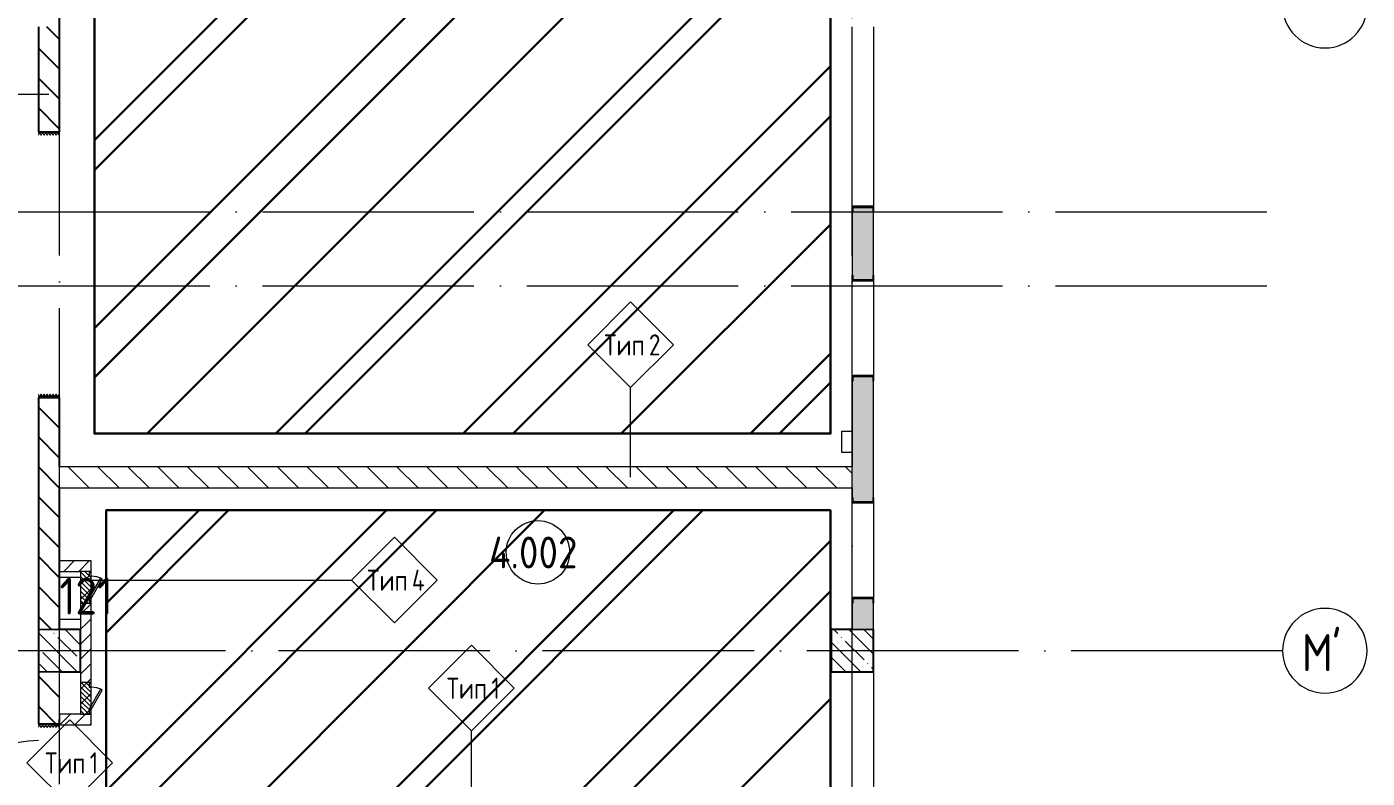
# Model space of a CAD drawing. Header units: millimetres. Extents: x -68946 to 690821, y -552984 to 293768.
# Drawn here: x 118323 to 131003, y -351798 to -344693 of the extents above; entities that cross this region are included whole.
import ezdxf

# ---------------------------------------------------------------- set-up
doc = ezdxf.new("R2010")
doc.units = ezdxf.units.MM
doc.linetypes.add('ADSK_Линия сетки', pattern=[2500, 2000, -250, 0, -250])
doc.linetypes.add('ADSK_Скрыто', pattern=[600, 300, -300])
for name, color, linetype, lineweight in [('0) блоки', 250, 'Continuous', 25), ('1.2) Стяжка 6 вып.', 30, 'Continuous', 30), ('1.3) Звуко-изол           6 вып.', 90, 'Continuous', 30), ('1.4) Стяжка 6 вып.', 30, 'Continuous', 30), ('A-AREA-____-IDEN', 250, 'Continuous', 9), ('A-DETL-GENF-OTLN', 250, 'Continuous', 5), ('A-DOOR-____-MCUT', 250, 'Continuous', 5), ('A-DOOR-____-OTLN', 250, 'Continuous', 5), ('A-FLOR-____-OTLN', 250, 'Continuous', 9), ('A-WALL-____-IDEN', 250, 'Continuous', 9), ('A-WALL-____-MCUT', 250, 'Continuous', 13), ('A-WALL-____-PATT', 250, 'Continuous', 13), ('G-____-____-SYMB', 250, 'ADSK_Скрыто', 9), ('I-WALL-____-OTLN', 250, 'Continuous', 9), ('S-COLS-____-MCUT', 250, 'Continuous', 25), ('S-COLS-____-OTLN', 250, 'Continuous', 9), ('S-GRID-____-IDEN', 250, 'Continuous', 9), ('S-GRID-____-OTLN', 250, 'Continuous', 9)]:
    doc.layers.add(name, color=color, linetype=linetype, lineweight=lineweight)
doc.styles.add('GOST Common', font='', dxfattribs={"width": 0.9, "height": 350})
doc.styles.add('GOST Common_1', font='', dxfattribs={"width": 0.9, "height": 250})
doc.styles.add('ISOCPEUR', font='isocpeur.ttf', dxfattribs={"width": 0.8, "height": 100})
doc.styles.add('ISOCPEUR_1', font='isocpeur.ttf', dxfattribs={"width": 0.9, "height": 250})
doc.styles.get('GOST Common').set_extended_font_data('GOST Common')
doc.styles.get('GOST Common_1').set_extended_font_data('GOST Common')
pattern_1 = [(135, (-26617.47, -398117.93), (-141.42136, -141.42136), [])]
pattern_2 = [(135, (-26617.47, -398117.93), (-142.5612, -142.5612), []), (135, (-26474.9, -398117.93), (-142.5612, -142.5612), [252.016, -50.403, 3.353, -47.05])]
pattern_3 = [(45, (-26617.47, -398117.93), (-70.71068, 70.71068), [])]
pattern_4 = [(45, (125, 0), (-22.6274, 22.6274), [])]

# ---------------------------------------------------------------- blocks, each defined once
blk = doc.blocks.new('Дверь_СКБ_2Ст_Фрамуга2 - Н_ВВ-3_2500x2600h_Учебные помещения_Фрамуга слева-42054644-Кладочный план внутренних ограждающих конструкций на отм_ _12_600_ Секция 3_')
at = {"layer": 'A-DOOR-____-OTLN'}
h = blk.add_hatch(dxfattribs=at)
h.set_pattern_fill('FP_5', color=256, style=0, pattern_type=2)
h.set_pattern_definition([(45, (-1071.384, 164.685), (-14.1421, 14.1421), []), (135, (-1071.384, 164.685), (-14.1421, -14.1421), [])])
h.paths.add_polyline_path([(-1237.5, -100), (-1212.5, -100), (-1212.5, 100), (-1237.5, 100)])
h = blk.add_hatch(dxfattribs=at)
h.set_pattern_fill('FP_4', color=256, style=0, pattern_type=2)
h.set_pattern_definition([(135, (1051.41, 164.685), (-14.1421, -14.1421), []), (225, (1051.41, 164.685), (14.1421, -14.1421), [])])
h.paths.add_polyline_path([(1237.5, -100), (1262.5, -100), (1262.5, 100), (1237.5, 100)])
blk = doc.blocks.new('Дверь_СКБ_1Ст_Фрамуга1 - Н_ВВ-9_1250x2600h_Лаборантская-V3-Кладочный план внутренних ограждающих конструкций на отм_ _12_600_ Секция 3_')
at = {"layer": 'A-DOOR-____-OTLN'}
h = blk.add_hatch(dxfattribs=at)
h.set_pattern_fill('FP_16', color=256, style=0, pattern_type=2)
h.set_pattern_definition([(45, (-446.384, 164.685), (-14.1421, 14.1421), []), (135, (-446.384, 164.685), (-14.1421, -14.1421), [])])
h.paths.add_polyline_path([(-612, -100), (-587, -100), (-587, 100), (-612, 100)])
h = blk.add_hatch(dxfattribs=at)
h.set_pattern_fill('FP_15', color=256, style=0, pattern_type=2)
h.set_pattern_definition([(135, (1676.41, 164.685), (-14.14214, -14.14214), []), (225, (1676.41, 164.685), (14.14214, -14.14214), [])])
h.paths.add_polyline_path([(613, -100), (638, -100), (638, 100), (613, 100)])
at = {"layer": 'A-DOOR-____-OTLN', "color": 255}
blk.add_arc((-463, 100), 950, 360, 90, dxfattribs=at)
blk = doc.blocks.new('ADSK_КолоннаНесущая_Швеллер_Гнутый_ГОСТ 8278-83 - 200х50х4_таб_1 2-38569673-Кладочный план внутренних ограждающих конструкций на отм_ _12_600_ Секция 3_')
at = {"layer": 'S-COLS-____-MCUT'}
for p, q in [((-10.1, 90), (-10.1, -90)), ((-6.1, -90), (-6.1, 90)), ((39.9, 100), (-0.1, 100)), ((-0.1, 96), (39.9, 96)), ((39.9, 96), (39.9, 100)), ((39.9, -96), (-0.1, -96)), ((-0.1, -100), (39.9, -100)), ((39.9, -100), (39.9, -96))]:
    blk.add_line(p, q, dxfattribs=at)
for centre, radius, start, end in [((-0.1, 90), 10, 90, 180), ((-0.1, 90), 6, 90, 180), ((-0.1, -90), 10, 180, 270), ((-0.1, -90), 6, 180, 270)]:
    blk.add_arc(centre, radius, start, end, dxfattribs=at)
blk = doc.blocks.new('ADSK_КолоннаНесущая_Швеллер_Гнутый_ГОСТ 8278-83 - 200х50х4_таб_1 2-39321751-Кладочный план внутренних ограждающих конструкций на отм_ _12_600_ Секция 3_')
at = {"layer": 'S-COLS-____-MCUT'}
for p, q in [((-6.1, -90), (-6.1, 90)), ((39.9, 100), (-0.1, 100)), ((-0.1, 96), (39.9, 96)), ((39.9, 96), (39.9, 100)), ((39.9, -96), (-0.1, -96)), ((19.9, -100), (39.9, -100)), ((39.9, -100), (39.9, -96))]:
    blk.add_line(p, q, dxfattribs=at)
for centre, radius, start, end in [((-0.1, 90), 10, 90, 180), ((-0.1, 90), 6, 90, 180), ((-0.1, -90), 10, 180, 267.12438), ((-0.1, -90), 6, 180, 270)]:
    blk.add_arc(centre, radius, start, end, dxfattribs=at)
blk = doc.blocks.new('ADSK_КолоннаНесущая_Швеллер_Гнутый_ГОСТ 8278-83 - 200х50х4_таб_1 2-V12-Кладочный план внутренних ограждающих конструкций на отм_ _12_600_ Секция 3_')
at = {"layer": 'S-COLS-____-MCUT'}
for p, q in [((-6, -90), (-6, 90)), ((0, 96), (40, 96)), ((40, 100), (20, 100)), ((40, 96), (40, 100)), ((40, -96), (0, -96)), ((20, -100), (40, -100)), ((40, -100), (40, -96))]:
    blk.add_line(p, q, dxfattribs=at)
for centre, radius, start, end in [((0, 90), 10, 90.3368, 180), ((0, 90), 6, 90, 180), ((0, -90), 10, 180, 270), ((0, -90), 6, 180, 270)]:
    blk.add_arc(centre, radius, start, end, dxfattribs=at)
blk = doc.blocks.new('ADSK_КолоннаНесущая_Швеллер_Гнутый_ГОСТ 8278-83 - 200х50х4_таб_1 2-V22-Кладочный план внутренних ограждающих конструкций на отм_ _12_600_ Секция 3_')
at = {"layer": 'S-COLS-____-MCUT'}
for p, q in [((-10, 90), (-10, -90)), ((-6, -90), (-6, 90)), ((0, 96), (40, 96)), ((40, 100), (20, 100)), ((40, 96), (40, 100)), ((40, -96), (0, -96)), ((20, -100), (40, -100)), ((40, -100), (40, -96))]:
    blk.add_line(p, q, dxfattribs=at)
for centre, radius, start, end in [((0, 90), 10, 90, 180), ((0, 90), 6, 90, 180), ((0, -90), 10, 180, 270), ((0, -90), 6, 180, 270)]:
    blk.add_arc(centre, radius, start, end, dxfattribs=at)
blk = doc.blocks.new('АР_Люк - ЛРС_ВК_300х400_внутренний_RAL 9003-42734016-Кладочный план внутренних ограждающих конструкций на отм_ _12_600_ Секция 3_')
at = {"layer": 'A-DOOR-____-OTLN'}
h = blk.add_hatch(dxfattribs=at)
h.set_pattern_fill('FP_36', color=256, style=0, pattern_type=2)
h.set_pattern_definition(pattern_4)
h.paths.add_polyline_path([(275, 50), (-25, 50), (-25, -50), (275, -50)])
at = {"layer": 'A-DETL-GENF-OTLN'}
for p, q in [((275, 50), (-25, 50)), ((-25, 50), (-25, -50)), ((275, -50), (275, 50)), ((-25, -50), (275, -50))]:
    blk.add_line(p, q, dxfattribs=at)
at = {"layer": 'A-DOOR-____-MCUT'}
for p, q in [((48, 155), (38, 138)), ((38, 138), (220, 33)), ((230, 50), (48, 155)), ((20, 50), (-15, 50)), ((-15, 50), (-15, 30)), ((-15, 30), (20, 30)), ((20, 30), (20, 50)), ((220, 33), (230, 50)), ((265, 50), (230, 50)), ((230, 50), (230, 30)), ((230, 30), (265, 30)), ((265, 30), (265, 50))]:
    blk.add_line(p, q, dxfattribs=at)
blk.add_arc((230, 50), 210, 150, 180, dxfattribs=at)
blk = doc.blocks.new('АР_Люк - ЛРС_ВК_300х400_внутренний_RAL 9003-V29-Кладочный план внутренних ограждающих конструкций на отм_ _12_600_ Секция 3_')
at = {"layer": 'A-DOOR-____-OTLN'}
h = blk.add_hatch(dxfattribs=at)
h.set_pattern_fill('FP_36', color=256, style=0, pattern_type=2)
h.set_pattern_definition(pattern_4)
h.paths.add_polyline_path([(275, 50), (-25, 50), (-25, -50), (275, -50)])
at = {"layer": 'A-DETL-GENF-OTLN'}
for p, q in [((275, 50), (-25, 50)), ((-25, 50), (-25, -50)), ((275, -50), (275, 50)), ((-25, -50), (275, -50))]:
    blk.add_line(p, q, dxfattribs=at)
at = {"layer": 'A-DOOR-____-MCUT'}
for p, q in [((48, 155), (38, 138)), ((38, 138), (220, 33)), ((230, 50), (48, 155)), ((20, 50), (-15, 50)), ((-15, 50), (-15, 30)), ((-15, 30), (20, 30)), ((20, 30), (20, 50)), ((220, 33), (230, 50)), ((265, 50), (230, 50)), ((230, 50), (230, 30)), ((230, 30), (265, 30)), ((265, 30), (265, 50))]:
    blk.add_line(p, q, dxfattribs=at)
blk.add_arc((230, 50), 210, 150, 180, dxfattribs=at)
blk = doc.blocks.new('Ось сетки - Круг_Ø8 мм-39983606-Кладочный план внутренних ограждающих конструкций на отм_ _12_600_ Секция 3_')
at = {"layer": 'S-GRID-____-IDEN'}
for start, end in [(360, 180), (180, 360)]:
    blk.add_arc((0, 0), 4, start, end, dxfattribs=at)
blk = doc.blocks.new('ADSK_Марка_Стена - Типоразмер_ADSK_Марка-30564887-Кладочный план внутренних ограждающих конструкций на отм_ _12_600_ Секция 3_')
at = {"layer": 'A-WALL-____-IDEN'}
for p, q in [((-0.16, 4.37), (-4.21, 0.31)), ((3.9, 0.31), (-0.16, 4.37)), ((-4.21, 0.31), (-0.16, -3.74)), ((-0.16, -3.74), (3.9, 0.31))]:
    blk.add_line(p, q, dxfattribs=at)
blk = doc.blocks.new('AAR_СКБ_Марка_Помещения_мал - Номер-28977439-АР1_Маркировочный план 3 этажа секция 2_3')
at = {"layer": 'A-AREA-____-IDEN'}
blk.add_circle((-0.03, 0), 3, dxfattribs=at)

msp = doc.modelspace()

# ---------------------------------------------------------------- hatches: boundary and pattern name
at = {"layer": '0) блоки'}
h = msp.add_hatch(dxfattribs=at)
h.set_pattern_fill('FP_2', color=256, style=0, pattern_type=2)
h.set_pattern_definition(pattern_1)
h.paths.add_polyline_path([(118632.5323, -352742.9338), (118632.5323, -352542.9348), (118432.5323, -352542.9348), (118432.5323, -352742.9338)])
h.paths.add_polyline_path([(118432.5323, -351292.9348), (118632.5323, -351292.9348), (118632.5323, -350792.9338), (118432.5323, -350792.9338), (118432.5323, -351262.9348)])
h.paths.add_polyline_path([(118632.5323, -350392.9338), (118632.5323, -348192.8735), (118432.5323, -348192.8735), (118432.5323, -350392.9338)])
h.paths.add_polyline_path([(118432.5323, -345692.8735), (118632.5323, -345692.8735), (118632.5202, -344692.9338), (118432.5323, -344692.9338), (118432.5323, -345662.8735)])
at = {"layer": '1.2) Стяжка 6 вып.', "lineweight": 30}
h = msp.add_hatch(dxfattribs=at)
h.set_pattern_fill('ANSI31', color=256, scale=333)
h.paths.add_polyline_path([(118962.5104, -339529.2923), (125926.3825, -339529.2923), (125926.3825, -348540.0138), (118962.5104, -348540.0138)])
h = msp.add_hatch(dxfattribs=at)
h.set_pattern_fill('ANSI31', color=256, scale=333)
h.paths.add_polyline_path([(119072.5323, -352742.9338), (125924.8144, -352742.9338), (125924.8144, -349265.1833), (119072.5323, -349265.1833)])
at = {"layer": '1.3) Звуко-изол           6 вып.', "lineweight": 30}
h = msp.add_hatch(dxfattribs=at)
h.set_pattern_fill('ANSI31', color=256, scale=500)
h.paths.add_polyline_path([(118962.5104, -339529.2923), (125926.3825, -339529.2923), (125926.3825, -348540.0138), (118962.5104, -348540.0138)])
h = msp.add_hatch(dxfattribs=at)
h.set_pattern_fill('ANSI31', color=256, scale=500)
h.paths.add_polyline_path([(119072.5323, -352742.9338), (125924.8144, -352742.9338), (125924.8144, -349265.1833), (119072.5323, -349265.1833)])
at = {"layer": '1.4) Стяжка 6 вып.', "lineweight": 30}
h = msp.add_hatch(dxfattribs=at)
h.set_pattern_fill('ANSI32', color=256, scale=333)
h.paths.add_polyline_path([(118962.5104, -339529.2923), (125926.3825, -339529.2923), (125926.3825, -348540.0138), (118962.5104, -348540.0138)])
h = msp.add_hatch(dxfattribs=at)
h.set_pattern_fill('ANSI32', color=256, scale=333)
h.paths.add_polyline_path([(119072.5323, -352742.9338), (125924.8144, -352742.9338), (125924.8144, -349265.1833), (119072.5323, -349265.1833)])
at = {"layer": 'A-WALL-____-PATT', "lineweight": 15}
h = msp.add_hatch(dxfattribs=at)
h.set_pattern_fill('FP_23', color=256, style=0, pattern_type=2)
h.set_pattern_definition([(50, (-26617.47, -398117.93), (364.36793, -31.8783), [38.1, -419.1]), (355, (-26617.47, -398117.93), (-70.48585, 382.1133), [30.48, -335.28]), (100.451, (-26587.1, -398120.6), (293.885, 350.2334), [32.38, -356.18]), (46.184, (-26617.47, -398016.33), (542.1585, -84.0858), [57.15, -628.65]), (96.636, (-26572.3, -398023.34), (474.8049, 494.8554), [48.57, -534.27]), (351.184, (-26617.47, -398016.33), (474.8102, 494.85), [45.72, -502.92]), (21, (-26566.67, -398041.73), (303.22847, -204.53046), [38.1, -419.1]), (326, (-26566.67, -398041.73), (123.6039, 368.37604), [30.48, -335.28]), (71.451, (-26541.4, -398058.78), (426.8341, 163.8427), [32.38, -356.18]), (37.5, (-26617.47, -398117.93), (6.17665, 169.11015), [16.764, -314.452, 16.764, -323.596, -336.55]), (37.5, (-26617.47, -398117.93), (6.17665, 169.11015), [-671.576, 16.764, -319.786]), (7.5, (-26617.47, -398117.93), (133.63888, 200.3615), [16.764, -177.292, 16.764, -306.832, -128.27]), (7.5, (-26617.47, -398117.93), (133.63888, 200.3615), [-517.652, 16.764, -111.506]), (327.5, (-26730.75, -398117.93), (271.18182, -11.45836), [16.764, -110.236, 16.764, -379.476, -525.78]), (327.5, (-26730.75, -398117.93), (271.18182, -11.45836), [-523.24, 16.764, -509.016]), (317.5, (-26781.55, -398117.93), (296.2585, 50.85285), [16.764, -148.336, 16.764, -246.38, -373.38]), (317.5, (-26781.55, -398117.93), (296.2585, 50.85285), [-428.244, 16.764, -356.616])])
h.paths.add_polyline_path([(126332.5104, -397892.9338), (126332.5104, -397492.9344), (126132.5104, -397492.9344), (126132.5104, -397892.9338)])
h.paths.add_polyline_path([(126132.5104, -393792.9338), (126332.5104, -393792.9338), (126332.5104, -392992.9344), (126132.5104, -392992.9344), (126132.5104, -393448.7037)])
h.paths.add_polyline_path([(126332.5104, -391292.9344), (126332.5104, -390592.9344), (126132.5104, -390592.9344), (126132.5104, -391292.9344)])
h.paths.add_polyline_path([(126132.5104, -389292.9338), (126332.5104, -389292.9338), (126332.5104, -388492.9344), (126132.5104, -388492.9344), (126132.5104, -389208.4874)])
h.paths.add_polyline_path([(126132.5104, -384792.9338), (126332.5104, -384792.9338), (126332.5104, -383992.9344), (126132.5104, -383992.9344)])
h.paths.add_polyline_path([(126332.5104, -382292.9344), (126332.5104, -381592.9344), (126132.5104, -381592.9344), (126132.5104, -382292.9344)])
h.paths.add_polyline_path([(126332.5104, -380292.9338), (126332.5104, -379492.9344), (126132.5104, -379492.9344), (126132.5104, -380292.9338)])
h.paths.add_polyline_path([(126332.5104, -375792.9338), (126332.5104, -374992.9344), (126132.5104, -374992.9344), (126132.5104, -375792.9338)])
h.paths.add_polyline_path([(126132.5104, -373292.9344), (126332.5104, -373292.9344), (126332.5104, -372592.9344), (126132.5104, -372592.9344)])
h.paths.add_polyline_path([(126132.5104, -371292.9338), (126332.5104, -371292.9338), (126332.5104, -370492.9344), (126132.5104, -370492.9344), (126132.5104, -371187.5681)])
h.paths.add_polyline_path([(126332.5104, -366792.9338), (126332.5104, -365992.9344), (126132.5104, -365992.9344), (126132.5104, -366792.9338)])
h.paths.add_polyline_path([(126332.5104, -365092.9344), (126332.5104, -364392.9344), (126132.5104, -364392.9344), (126132.5104, -365092.9344)])
h.paths.add_polyline_path([(126132.5104, -362692.9344), (126332.5104, -362692.9344), (126332.5104, -362292.9338), (126132.5104, -362292.9338), (126132.5104, -362442.122)])
h.paths.add_polyline_path([(126332.5104, -361892.9338), (126332.5104, -361492.9344), (126132.5104, -361492.9344), (126132.5104, -361892.9338)])
h.paths.add_polyline_path([(126332.5104, -358192.9344), (126332.5104, -357392.9338), (126132.5104, -357392.9338), (126132.5104, -358192.9344)])
h.paths.add_polyline_path([(126132.5104, -353692.9338), (126332.5104, -353692.9338), (126332.5104, -352492.9338), (126132.5104, -352492.9338), (126132.5104, -353282.9344)])
h.paths.add_polyline_path([(126332.5104, -350392.9338), (126332.5104, -350092.9344), (126132.5104, -350092.9344), (126132.5104, -350392.9338)])
h.paths.add_polyline_path([(126332.5104, -349192.9344), (126332.5104, -347992.9344), (126132.5104, -347992.9344), (126132.5104, -349192.9344)])
h.paths.add_polyline_path([(126132.5104, -347092.9344), (126332.5104, -347092.9344), (126332.5104, -346392.9344), (126132.5104, -346392.9344)])
h.paths.add_polyline_path([(126332.5104, -344292.9338), (126332.5104, -343492.9344), (126132.5104, -343492.9344), (126132.5104, -344292.9338)])
h.paths.add_polyline_path([(126332.5104, -340192.9344), (126332.5104, -339542.9338), (126132.5104, -339542.9338), (126132.5104, -340192.9344)])
h = msp.add_hatch(dxfattribs=at)
h.set_pattern_fill('FP_2', color=256, style=0, pattern_type=2)
h.set_pattern_definition(pattern_1)
h.paths.add_polyline_path([(126132.5104, -349052.9344), (126132.5104, -348852.9344), (118632.5323, -348852.9344), (118632.5323, -349052.9344), (124833.2831, -349052.9344)])
h = msp.add_hatch(dxfattribs=at)
h.set_pattern_fill('FP_6', color=94, style=0, pattern_type=2)
h.set_pattern_definition(pattern_3)
h.paths.add_polyline_path([(118832.5333, -349842.9298), (118932.5333, -349842.9298), (118932.5333, -349742.9298), (118632.5333, -349742.9298), (118632.5333, -349842.9298), (118752.7972, -349842.9298)])
h = msp.add_hatch(dxfattribs=at)
h.set_pattern_fill('FP_6', color=94, style=0, pattern_type=2)
h.set_pattern_definition(pattern_3)
h.paths.add_polyline_path([(118832.5333, -350332.9298), (118932.5333, -350332.9298), (118932.5333, -350132.9298), (118912.5333, -350132.9298), (118912.5333, -350097.9298), (118932.5333, -350097.9298), (118915.2128, -350087.9298), (118932.5333, -350057.9298), (118932.5333, -349887.9298), (118912.5333, -349887.9298), (118912.5333, -349852.9298), (118932.5333, -349852.9298), (118932.5333, -349842.9298), (118832.5333, -349842.9298), (118832.5333, -350142.9298)])
h = msp.add_hatch(dxfattribs=at)
h.set_pattern_fill('FP_6', color=94, style=0, pattern_type=2)
h.set_pattern_definition(pattern_3)
h.paths.add_polyline_path([(118912.5333, -351192.9344), (118932.5333, -351192.9344), (118932.5333, -351182.9344), (118912.5333, -351182.9344), (118912.5333, -351147.9344), (118932.5333, -351147.9344), (118915.2128, -351137.9344), (118932.5333, -351107.9344), (118932.5333, -350937.9344), (118912.5333, -350937.9344), (118912.5333, -350902.9344), (118932.5333, -350902.9344), (118932.5333, -350332.9298), (118832.5333, -350332.9298), (118832.5333, -351192.9344)])
h = msp.add_hatch(dxfattribs=at)
h.set_pattern_fill('FP_6', color=94, style=0, pattern_type=2)
h.set_pattern_definition(pattern_3)
h.paths.add_polyline_path([(118932.5333, -351292.9344), (118932.5333, -351192.9344), (118632.5333, -351192.9344), (118632.5333, -351262.9348), (118640.5323, -351262.9348), (118640.5323, -351292.9344), (118832.5333, -351292.9344)])
at = {"layer": 'S-COLS-____-OTLN', "lineweight": 5}
h = msp.add_hatch(dxfattribs=at)
h.set_pattern_fill('FP_1', color=256, style=0, pattern_type=2)
h.set_pattern_definition(pattern_2)
h.paths.add_polyline_path([(118432.5104, -350792.9338), (118832.5104, -350792.9338), (118832.5104, -350392.9338), (118432.5104, -350392.9338)])
h = msp.add_hatch(dxfattribs=at)
h.set_pattern_fill('FP_1', color=256, style=0, pattern_type=2)
h.set_pattern_definition(pattern_2)
h.paths.add_polyline_path([(125932.5104, -350792.9338), (126332.5104, -350792.9338), (126332.5104, -350392.9338), (125932.5104, -350392.9338)])

# ---------------------------------------------------------------- linework, layer by layer
at = {"layer": '0) блоки'}
for p, q in [((118632.5323, -345662.8735), (118632.5323, -339552.9338)), ((118432.5323, -344692.9338), (118432.5323, -345662.8735)), ((118432.5323, -348222.8735), (118432.5323, -350392.9338)), ((118632.5323, -348852.9344), (118632.5323, -348222.8735)), ((118632.5323, -350392.9338), (118632.5323, -349052.9344)), ((118432.5323, -350792.9338), (118432.5323, -351262.9348))]:
    msp.add_line(p, q, dxfattribs=at)
at = {"layer": '1.2) Стяжка 6 вып.', "lineweight": 30}
for points in [[(118962.5104, -339529.2923), (125926.3825, -339529.2923), (125926.3825, -348540.0138), (118962.5104, -348540.0138)], [(119072.5323, -352742.9338), (125924.8144, -352742.9338), (125924.8144, -349265.1833), (119072.5323, -349265.1833)]]:
    msp.add_lwpolyline(points, close=True, dxfattribs=at)
at = {"layer": 'A-FLOR-____-OTLN'}
for p, q in [((126032.5104, -348717.9338), (126032.5104, -348517.9338)), ((126032.5104, -348517.9338), (126132.5104, -348517.9338)), ((126132.5104, -348717.9338), (126032.5104, -348717.9338)), ((118632.5323, -349897.9338), (118832.5218, -349897.9338)), ((118832.5218, -350297.9338), (118632.5323, -350297.9338))]:
    msp.add_line(p, q, dxfattribs=at)
at = {"layer": 'A-WALL-____-IDEN'}
for p, q in [((118532.5323, -345331.7286), (117291.8854, -345331.7286)), ((124035.6847, -348952.9344), (124035.6847, -348105.0981)), ((118882.5333, -349924.3704), (121394.7656, -349924.3704)), ((122529.1812, -352652.9338), (122529.1812, -351351.6838))]:
    msp.add_line(p, q, dxfattribs=at)
at = {"layer": 'A-WALL-____-MCUT', "color": 7, "lineweight": 15}
for p, q in [((126132.5104, -346392.9344), (126132.5104, -347092.9344)), ((126332.5104, -346392.9344), (126132.5104, -346392.9344)), ((126332.5104, -347092.9344), (126332.5104, -346392.9344)), ((126132.5104, -347092.9344), (126332.5104, -347092.9344)), ((126132.5104, -347992.9344), (126132.5104, -348852.9344)), ((126332.5104, -347992.9344), (126132.5104, -347992.9344)), ((126332.5104, -349192.9344), (126332.5104, -347992.9344)), ((126132.5104, -348852.9344), (118632.5323, -348852.9344)), ((118632.5323, -349052.9344), (126132.5104, -349052.9344)), ((126132.5104, -349052.9344), (126132.5104, -349192.9344)), ((126132.5104, -349192.9344), (126332.5104, -349192.9344)), ((126132.5104, -350092.9344), (126132.5104, -350392.9338)), ((126332.5104, -350092.9344), (126132.5104, -350092.9344)), ((126332.5104, -350392.9338), (126332.5104, -350092.9344)), ((118632.5323, -351262.9348), (118632.5323, -350792.9338))]:
    msp.add_line(p, q, dxfattribs=at)
at = {"layer": 'A-WALL-____-MCUT', "lineweight": 15}
for p, q in [((126132.5104, -349052.9344), (126132.5104, -348852.9344)), ((118432.5323, -350392.9338), (118632.5323, -350392.9338)), ((126132.5104, -350392.9338), (126332.5104, -350392.9338)), ((118632.5323, -350792.9338), (118432.5323, -350792.9338))]:
    msp.add_line(p, q, dxfattribs=at)
at = {"layer": 'A-WALL-____-MCUT', "color": 84, "lineweight": 15}
for p, q in [((118932.5333, -349742.9298), (118632.5333, -349742.9298)), ((118632.5333, -349742.9298), (118632.5333, -349842.9298)), ((118632.5333, -349842.9298), (118832.5333, -349842.9298)), ((118832.5333, -349842.9298), (118832.5333, -351192.9344)), ((118932.5333, -349852.9298), (118932.5333, -349742.9298)), ((118932.5333, -350057.9298), (118932.5333, -349887.9298)), ((118932.5333, -350902.9344), (118932.5333, -350132.9298)), ((118932.5333, -351107.9344), (118932.5333, -350937.9344)), ((118832.5333, -351192.9344), (118632.5333, -351192.9344)), ((118632.5333, -351192.9344), (118632.5333, -351262.9348)), ((118932.5333, -351292.9344), (118932.5333, -351182.9344)), ((118640.5323, -351292.9344), (118932.5333, -351292.9344))]:
    msp.add_line(p, q, dxfattribs=at)
at = {"layer": 'I-WALL-____-OTLN', "lineweight": 15}
for p, q in [((126132.5104, -346392.9344), (126132.5104, -344692.9344)), ((126332.5104, -344692.9344), (126332.5104, -346392.9344)), ((126132.5104, -347992.9344), (126132.5104, -347092.9344)), ((126332.5104, -347092.9344), (126332.5104, -347992.9344)), ((126132.5104, -350092.9344), (126132.5104, -349192.9344)), ((126332.5104, -349192.9344), (126332.5104, -350092.9344)), ((126132.5104, -352492.9338), (126132.5104, -350792.9338)), ((126332.5104, -350792.9338), (126332.5104, -352492.9338))]:
    msp.add_line(p, q, dxfattribs=at)
at = {"layer": 'S-COLS-____-MCUT'}
for p, q in [((118432.5104, -350392.9338), (118432.5104, -350792.9338)), ((118832.5104, -350392.9338), (118632.5323, -350392.9338)), ((118832.5104, -350792.9338), (118832.5104, -350392.9338)), ((126132.5104, -350392.9338), (125932.5104, -350392.9338)), ((125932.5104, -350392.9338), (125932.5104, -350792.9338)), ((126332.5104, -350792.9338), (126332.5104, -350392.9338)), ((118632.5323, -350792.9338), (118832.5104, -350792.9338)), ((125932.5104, -350792.9338), (126332.5104, -350792.9338))]:
    msp.add_line(p, q, dxfattribs=at)
at = {"layer": 'S-COLS-____-OTLN'}
for p, q in [((118632.5323, -350392.9338), (118432.5104, -350392.9338)), ((126332.5104, -350392.9338), (126132.5104, -350392.9338)), ((118432.5104, -350792.9338), (118632.5323, -350792.9338))]:
    msp.add_line(p, q, dxfattribs=at)
at = {"layer": 'S-GRID-____-OTLN', "linetype": 'ADSK_Линия сетки'}
for p, q in [((118632.5323, -401856.7737), (118632.5323, -336915.9292)), ((126132.5323, -401856.7737), (126132.5323, -336915.9292)), ((105552.8046, -346442.9338), (130203.4118, -346442.9338)), ((105552.8046, -347142.9338), (130203.4118, -347142.9338)), ((130203.4118, -350592.9338), (105552.8046, -350592.9338))]:
    msp.add_line(p, q, dxfattribs=at)

# ---------------------------------------------------------------- block references
at = {"layer": 'A-AREA-____-IDEN', "xscale": 99.99999999999993, "yscale": 99.99999999999993, "zscale": 99.99999999999993}
msp.add_blockref('AAR_СКБ_Марка_Помещения_мал - Номер-28977439-АР1_Маркировочный план 3 этажа секция 2_3', (123161.5137, -349662.5631), dxfattribs=at)
at = {"layer": 'A-DOOR-____-OTLN', "color": 255, "rotation": 89.99999999999993}
for name, p in [('Дверь_СКБ_2Ст_Фрамуга2 - Н_ВВ-3_2500x2600h_Учебные помещения_Фрамуга слева-42054644-Кладочный план внутренних ограждающих конструкций на отм_ _12_600_ Секция 3_', (118532.5323, -346955.3735)), ('Дверь_СКБ_1Ст_Фрамуга1 - Н_ВВ-9_1250x2600h_Лаборантская-V3-Кладочный план внутренних ограждающих конструкций на отм_ _12_600_ Секция 3_', (118532.5323, -351930.4348))]:
    msp.add_blockref(name, p, dxfattribs=at)
at = {"layer": 'A-DOOR-____-OTLN', "color": 250, "rotation": 270}
for name, p in [('АР_Люк - ЛРС_ВК_300х400_внутренний_RAL 9003-42734016-Кладочный план внутренних ограждающих конструкций на отм_ _12_600_ Секция 3_', (118882.5333, -349867.9298)), ('АР_Люк - ЛРС_ВК_300х400_внутренний_RAL 9003-V29-Кладочный план внутренних ограждающих конструкций на отм_ _12_600_ Секция 3_', (118882.5333, -350917.9344))]:
    msp.add_blockref(name, p, dxfattribs=at)
at = {"layer": 'A-WALL-____-IDEN', "xscale": 99.99999999999993, "yscale": 99.99999999999993, "zscale": 99.99999999999993}
for p in [(124051.3097, -347730.6312), (121816.1075, -349955.6204), (122544.8062, -350977.2169), (118745.2935, -351683.7386)]:
    msp.add_blockref('ADSK_Марка_Стена - Типоразмер_ADSK_Марка-30564887-Кладочный план внутренних ограждающих конструкций на отм_ _12_600_ Секция 3_', p, dxfattribs=at)
at = {"layer": 'S-COLS-____-OTLN'}
for name, p, rotation in [('ADSK_КолоннаНесущая_Швеллер_Гнутый_ГОСТ 8278-83 - 200х50х4_таб_1 2-39321751-Кладочный план внутренних ограждающих конструкций на отм_ _12_600_ Секция 3_', (118532.7195, -345682.7735), 90.00000000000044), ('ADSK_КолоннаНесущая_Швеллер_Гнутый_ГОСТ 8278-83 - 200х50х4_таб_1 2-38569673-Кладочный план внутренних ограждающих конструкций на отм_ _12_600_ Секция 3_', (126232.5104, -346403.0338), 269.9999999999649), ('ADSK_КолоннаНесущая_Швеллер_Гнутый_ГОСТ 8278-83 - 200х50х4_таб_1 2-38569673-Кладочный план внутренних ограждающих конструкций на отм_ _12_600_ Секция 3_', (126232.5104, -347082.8344), 89.99999999996523), ('ADSK_КолоннаНесущая_Швеллер_Гнутый_ГОСТ 8278-83 - 200х50х4_таб_1 2-38569673-Кладочный план внутренних ограждающих конструкций на отм_ _12_600_ Секция 3_', (126232.5104, -348003.0344), 269.9999999999649), ('ADSK_КолоннаНесущая_Швеллер_Гнутый_ГОСТ 8278-83 - 200х50х4_таб_1 2-V22-Кладочный план внутренних ограждающих конструкций на отм_ _12_600_ Секция 3_', (118532.5323, -348203.0344), 269.9999999999995), ('ADSK_КолоннаНесущая_Швеллер_Гнутый_ГОСТ 8278-83 - 200х50х4_таб_1 2-38569673-Кладочный план внутренних ограждающих конструкций на отм_ _12_600_ Секция 3_', (126232.5104, -349182.8344), 89.99999999996523), ('ADSK_КолоннаНесущая_Швеллер_Гнутый_ГОСТ 8278-83 - 200х50х4_таб_1 2-38569673-Кладочный план внутренних ограждающих конструкций на отм_ _12_600_ Секция 3_', (126232.5104, -350103.0344), 269.9999999999649), ('ADSK_КолоннаНесущая_Швеллер_Гнутый_ГОСТ 8278-83 - 200х50х4_таб_1 2-V12-Кладочный план внутренних ограждающих конструкций на отм_ _12_600_ Секция 3_', (118532.5104, -351282.8344), 90.00000000000044)]:
    msp.add_blockref(name, p, dxfattribs=dict(at, rotation=rotation))
at = {"layer": 'S-GRID-____-IDEN', "xscale": 99.99999999999993, "yscale": 99.99999999999993, "zscale": 99.99999999999993, "rotation": 89.9999999999998}
for p in [(130603.4118, -344492.9338), (130603.4118, -350592.9338)]:
    msp.add_blockref('Ось сетки - Круг_Ø8 мм-39983606-Кладочный план внутренних ограждающих конструкций на отм_ _12_600_ Секция 3_', p, dxfattribs=at)

# ---------------------------------------------------------------- texts
at = {"layer": 'A-AREA-____-IDEN', "insert": (122695.9746, -349513.9033), "char_height": 300, "width": 673.4175, "attachment_point": 1, "style": 'ISOCPEUR_1'}
msp.add_mtext('4.002', dxfattribs=at)
at = {"layer": 'A-WALL-____-IDEN', "char_height": 200, "attachment_point": 1, "style": 'ISOCPEUR'}
for s, insert, width in [('Тип', (123786.9289, -347600.9625), 387.215062), (' 2', (124106.4132, -347600.9625), 230.084312), ('Тип', (121544.7267, -349825.9518), 387.215062), (' 4', (121864.211, -349825.9518), 246.91975), ('Тип', (122296.5253, -350847.5482), 387.215062), (' 1', (122616.0097, -350847.5482), 190.801625), ('Тип', (118497.0126, -351554.0699), 387.215062), (' 1', (118816.497, -351554.0699), 190.801625)]:
    msp.add_mtext(s, dxfattribs=dict(at, insert=insert, width=width))
at = {"layer": 'G-____-____-SYMB', "linetype": 'Continuous', "insert": (118632.3889, -349901.0645), "char_height": 350, "width": 577.215, "attachment_point": 1, "style": 'GOST Common_1'}
msp.add_mtext('121', dxfattribs=at)
at = {"layer": 'S-GRID-____-IDEN', "color": 18, "true_color": 0x000000, "char_height": 350, "attachment_point": 1, "style": 'GOST Common'}
for s, insert, width in [('\\fGOST Common|b0|i0|c204|p34|;\\W.9;М', (130383.2847, -350435.7082), 346.329), ("\\fGOST Common|b0|i0|c204|p34|;\\W.9;'", (130669.0347, -350435.7082), 137.088562)]:
    msp.add_mtext(s, dxfattribs=dict(at, insert=insert, width=width))

doc.saveas('drawing.dxf')
